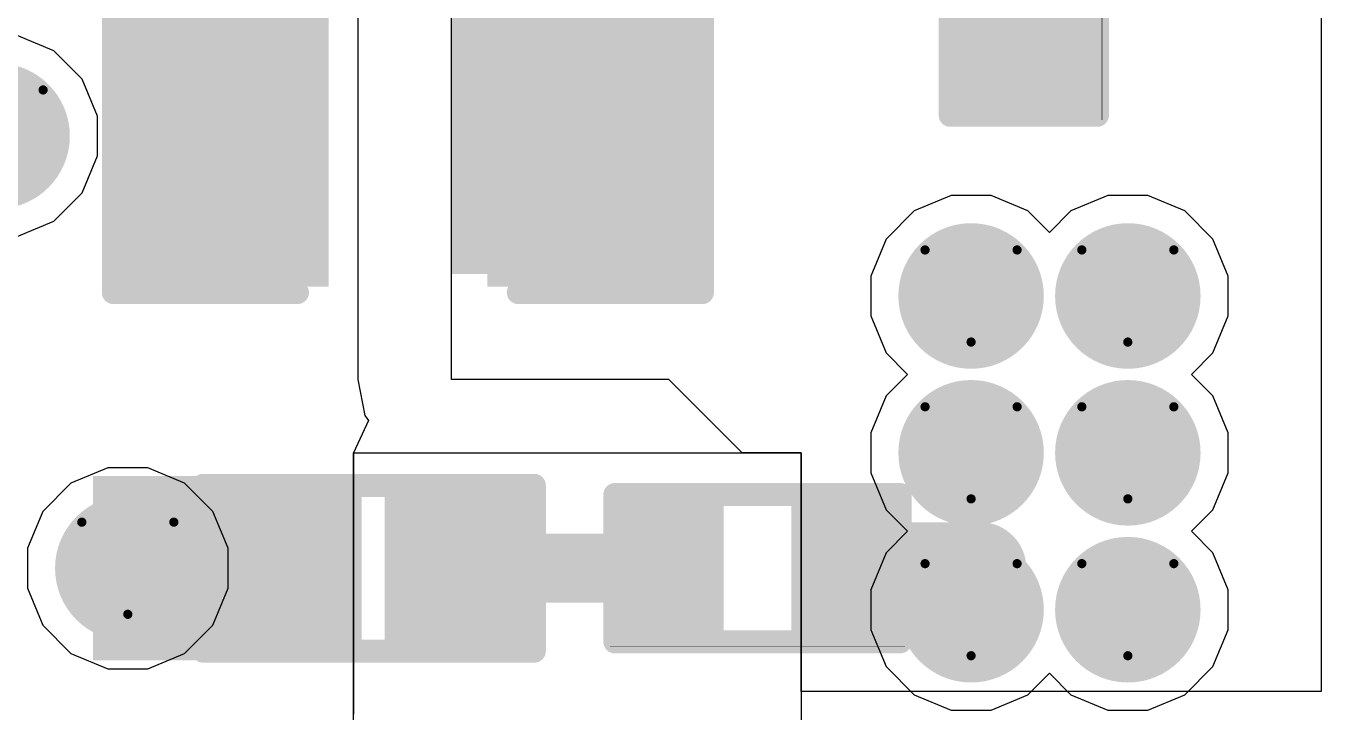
# Model space of a CAD drawing. Header units: inches. Extents: x -6 to 385, y -2 to 102.
# Drawn here: x 8.37 to 15.52, y 9.62 to 13.41 of the extents above; entities that cross this region are included whole.
import ezdxf

# ---------------------------------------------------------------- set-up
doc = ezdxf.new("R2010")
doc.units = ezdxf.units.IN
for name, color, linetype in [('Bottom Layer', 5, 'Continuous'), ('Bottom Overlay', 54, 'Continuous'), ('Bottom Paste', 16, 'Continuous'), ('Bottom Solder', 6, 'Continuous'), ('Drill Drawing', 1, 'Continuous'), ('Layer 1', 16, 'Continuous'), ('Layer 2', 76, 'Continuous'), ('Top Layer', 1, 'Continuous'), ('Top Solder', 216, 'Continuous'), ('Via Holes', 16, 'Continuous')]:
    doc.layers.add(name, color=color, linetype=linetype)

# ---------------------------------------------------------------- blocks, each defined once
blk = doc.blocks.new('R___0402_B_24')
at = {"layer": 'Bottom Layer'}
for points in [[(-0.2413, 0.3175), (-0.2413, -0.3175), (-0.6985, -0.3175), (-0.6985, 0.3175)], [(0.6985, 0.3175), (0.6985, -0.3175), (0.2413, -0.3175), (0.2413, 0.3175)]]:
    blk.add_hatch(color=5, dxfattribs=at).paths.add_polyline_path(points)
at = {"layer": 'Bottom Paste'}
for points in [[(-0.2413, 0.3175), (-0.2413, -0.3175), (-0.6985, -0.3175), (-0.6985, 0.3175)], [(0.6985, 0.3175), (0.6985, -0.3175), (0.2413, -0.3175), (0.2413, 0.3175)]]:
    blk.add_hatch(color=16, dxfattribs=at).paths.add_polyline_path(points)
at = {"layer": 'Bottom Solder'}
for points in [[(-0.1863, 0.3725), (-0.1863, -0.3725), (-0.7535, -0.3725), (-0.7535, 0.3725)], [(0.7535, 0.3725), (0.7535, -0.3725), (0.1863, -0.3725), (0.1863, 0.3725)]]:
    blk.add_hatch(color=6, dxfattribs=at).paths.add_polyline_path(points)
at = {"layer": 'Bottom Overlay'}
for points in [[(-0.7874, -0.4064, 0.127, 0.127, 0), (-0.7874, 0.4064, 0.127, 0.127, 0)], [(0.7874, 0.4064, 0.127, 0.127, 0), (-0.7874, 0.4064, 0.127, 0.127, 0)], [(0.8128, 0.4318, 0.00323, 0.00323, 0), (-0.8128, 0.4318, 0.00323, 0.00323, 0)], [(0.7874, -0.4064, 0.127, 0.127, 0), (0.7874, 0.4064, 0.127, 0.127, 0)], [(0.7874, -0.4064, 0.127, 0.127, 0), (-0.7874, -0.4064, 0.127, 0.127, 0)]]:
    blk.add_lwpolyline(points, format="xyseb", dxfattribs=at)
for points in [[(-0.8191, 0.4064, 0.0635, 0.0635, 1), (-0.7556, 0.4064, 0.0635, 0.0635, 1)], [(-0.8191, 0.4064, 0.0635, 0.0635, 1), (-0.7556, 0.4064, 0.0635, 0.0635, 1)], [(-0.8136, 0.4318, 0.00161, 0.00161, 1), (-0.812, 0.4318, 0.00161, 0.00161, 1)], [(0.7556, 0.4064, 0.0635, 0.0635, 1), (0.8191, 0.4064, 0.0635, 0.0635, 1)], [(0.7556, 0.4064, 0.0635, 0.0635, 1), (0.8191, 0.4064, 0.0635, 0.0635, 1)], [(0.812, 0.4318, 0.00161, 0.00161, 1), (0.8136, 0.4318, 0.00161, 0.00161, 1)], [(-0.8191, -0.4064, 0.0635, 0.0635, 1), (-0.7556, -0.4064, 0.0635, 0.0635, 1)], [(-0.8191, -0.4064, 0.0635, 0.0635, 1), (-0.7556, -0.4064, 0.0635, 0.0635, 1)], [(0.7556, -0.4064, 0.0635, 0.0635, 1), (0.8191, -0.4064, 0.0635, 0.0635, 1)], [(0.7556, -0.4064, 0.0635, 0.0635, 1), (0.8191, -0.4064, 0.0635, 0.0635, 1)]]:
    blk.add_lwpolyline(points, format="xyseb", close=True, dxfattribs=at)
blk = doc.blocks.new('R___0402_B_93')
at = {"layer": 'Bottom Layer'}
for points in [[(-0.2413, 0.3175), (-0.2413, -0.3175), (-0.6985, -0.3175), (-0.6985, 0.3175)], [(0.6985, 0.3175), (0.6985, -0.3175), (0.2413, -0.3175), (0.2413, 0.3175)]]:
    blk.add_hatch(color=5, dxfattribs=at).paths.add_polyline_path(points)
at = {"layer": 'Bottom Paste'}
for points in [[(-0.2413, 0.3175), (-0.2413, -0.3175), (-0.6985, -0.3175), (-0.6985, 0.3175)], [(0.6985, 0.3175), (0.6985, -0.3175), (0.2413, -0.3175), (0.2413, 0.3175)]]:
    blk.add_hatch(color=16, dxfattribs=at).paths.add_polyline_path(points)
at = {"layer": 'Bottom Solder'}
for points in [[(-0.1863, 0.3725), (-0.1863, -0.3725), (-0.7535, -0.3725), (-0.7535, 0.3725)], [(0.7535, 0.3725), (0.7535, -0.3725), (0.1863, -0.3725), (0.1863, 0.3725)]]:
    blk.add_hatch(color=6, dxfattribs=at).paths.add_polyline_path(points)
at = {"layer": 'Bottom Overlay'}
for points in [[(-0.7874, 0.4064, 0.127, 0.127, 0), (-0.7874, -0.4064, 0.127, 0.127, 0)], [(0.7874, 0.4064, 0.127, 0.127, 0), (-0.7874, 0.4064, 0.127, 0.127, 0)], [(0.8128, 0.4318, 0.00323, 0.00323, 0), (-0.8128, 0.4318, 0.00323, 0.00323, 0)], [(0.7874, 0.4064, 0.127, 0.127, 0), (0.7874, -0.4064, 0.127, 0.127, 0)], [(0.7874, -0.4064, 0.127, 0.127, 0), (-0.7874, -0.4064, 0.127, 0.127, 0)]]:
    blk.add_lwpolyline(points, format="xyseb", dxfattribs=at)
for points in [[(-0.8191, 0.4064, 0.0635, 0.0635, 1), (-0.7556, 0.4064, 0.0635, 0.0635, 1)], [(-0.8191, 0.4064, 0.0635, 0.0635, 1), (-0.7556, 0.4064, 0.0635, 0.0635, 1)], [(-0.8136, 0.4318, 0.00161, 0.00161, 1), (-0.812, 0.4318, 0.00161, 0.00161, 1)], [(0.7556, 0.4064, 0.0635, 0.0635, 1), (0.8191, 0.4064, 0.0635, 0.0635, 1)], [(0.7556, 0.4064, 0.0635, 0.0635, 1), (0.8191, 0.4064, 0.0635, 0.0635, 1)], [(0.812, 0.4318, 0.00161, 0.00161, 1), (0.8136, 0.4318, 0.00161, 0.00161, 1)], [(-0.8191, -0.4064, 0.0635, 0.0635, 1), (-0.7556, -0.4064, 0.0635, 0.0635, 1)], [(-0.8191, -0.4064, 0.0635, 0.0635, 1), (-0.7556, -0.4064, 0.0635, 0.0635, 1)], [(0.7556, -0.4064, 0.0635, 0.0635, 1), (0.8191, -0.4064, 0.0635, 0.0635, 1)], [(0.7556, -0.4064, 0.0635, 0.0635, 1), (0.8191, -0.4064, 0.0635, 0.0635, 1)]]:
    blk.add_lwpolyline(points, format="xyseb", close=True, dxfattribs=at)
blk = doc.blocks.new('LED_0402_B_131')
at = {"layer": 'Bottom Layer'}
for points in [[(-0.785, 0.36), (-0.165, 0.36), (-0.165, -0.36), (-0.785, -0.36)], [(0.165, 0.36), (0.785, 0.36), (0.785, -0.36), (0.165, -0.36)]]:
    blk.add_hatch(color=5, dxfattribs=at).paths.add_polyline_path(points)
at = {"layer": 'Bottom Overlay'}
blk.add_hatch(color=54, dxfattribs=at).paths.add_polyline_path([(0.9381, -0.508), (1.5477, -0.508), (1.5477, 0.508), (0.9381, 0.508)])
at = {"layer": 'Bottom Paste'}
for points in [[(-0.785, 0.36), (-0.165, 0.36), (-0.165, -0.36), (-0.785, -0.36)], [(0.165, 0.36), (0.785, 0.36), (0.785, -0.36), (0.165, -0.36)]]:
    blk.add_hatch(color=16, dxfattribs=at).paths.add_polyline_path(points)
at = {"layer": 'Bottom Solder'}
for points in [[(-0.8866, 0.4616), (-0.0634, 0.4616), (-0.0634, -0.4616), (-0.8866, -0.4616)], [(0.0634, 0.4616), (0.8866, 0.4616), (0.8866, -0.4616), (0.0634, -0.4616)]]:
    blk.add_hatch(color=6, dxfattribs=at).paths.add_polyline_path(points)
at = {"layer": 'Bottom Overlay'}
for points in [[(0.9398, 0.4572, 0.127, 0.127, 0), (-0.889, 0.4572, 0.127, 0.127, 0)], [(-0.889, 0.4572, 0.127, 0.127, 0), (-0.889, -0.4572, 0.127, 0.127, 0)], [(0.9398, 0.4572, 0.127, 0.127, 0), (0.9398, -0.4572, 0.127, 0.127, 0)], [(0.9398, -0.4572, 0.127, 0.127, 0), (-0.889, -0.4572, 0.127, 0.127, 0)]]:
    blk.add_lwpolyline(points, format="xyseb", dxfattribs=at)
for points in [[(-0.9207, 0.4572, 0.0635, 0.0635, 1), (-0.8572, 0.4572, 0.0635, 0.0635, 1)], [(-0.9207, 0.4572, 0.0635, 0.0635, 1), (-0.8572, 0.4572, 0.0635, 0.0635, 1)], [(0.908, 0.4572, 0.0635, 0.0635, 1), (0.9715, 0.4572, 0.0635, 0.0635, 1)], [(0.908, 0.4572, 0.0635, 0.0635, 1), (0.9715, 0.4572, 0.0635, 0.0635, 1)], [(-0.9207, -0.4572, 0.0635, 0.0635, 1), (-0.8572, -0.4572, 0.0635, 0.0635, 1)], [(-0.9207, -0.4572, 0.0635, 0.0635, 1), (-0.8572, -0.4572, 0.0635, 0.0635, 1)], [(0.908, -0.4572, 0.0635, 0.0635, 1), (0.9715, -0.4572, 0.0635, 0.0635, 1)], [(0.908, -0.4572, 0.0635, 0.0635, 1), (0.9715, -0.4572, 0.0635, 0.0635, 1)]]:
    blk.add_lwpolyline(points, format="xyseb", close=True, dxfattribs=at)
blk = doc.blocks.new('C___0805_B_166')
at = {"layer": 'Bottom Layer'}
for points in [[(-1.524, 0.762), (-0.508, 0.762), (-0.508, -0.762), (-1.524, -0.762)], [(0.508, 0.762), (1.524, 0.762), (1.524, -0.762), (0.508, -0.762)]]:
    blk.add_hatch(color=5, dxfattribs=at).paths.add_polyline_path(points)
at = {"layer": 'Bottom Paste'}
for points in [[(-1.524, 0.762), (-0.508, 0.762), (-0.508, -0.762), (-1.524, -0.762)], [(0.508, 0.762), (1.524, 0.762), (1.524, -0.762), (0.508, -0.762)]]:
    blk.add_hatch(color=16, dxfattribs=at).paths.add_polyline_path(points)
at = {"layer": 'Bottom Solder'}
for points in [[(-1.594, 0.832), (-0.438, 0.832), (-0.438, -0.832), (-1.594, -0.832)], [(0.438, 0.832), (1.594, 0.832), (1.594, -0.832), (0.438, -0.832)]]:
    blk.add_hatch(color=6, dxfattribs=at).paths.add_polyline_path(points)
at = {"layer": 'Bottom Overlay'}
for points in [[(-1.6256, 0.8636, 0.127, 0.127, 0), (-0.6096, 0.8636, 0.127, 0.127, 0)], [(-1.6256, -0.8636, 0.127, 0.127, 0), (-1.6256, 0.8636, 0.127, 0.127, 0)], [(0.6096, 0.8636, 0.127, 0.127, 0), (1.6256, 0.8636, 0.127, 0.127, 0)], [(1.6256, -0.8636, 0.127, 0.127, 0), (1.6256, 0.8636, 0.127, 0.127, 0)], [(-1.6256, -0.8636, 0.127, 0.127, 0), (-0.6096, -0.8636, 0.127, 0.127, 0)], [(0.6096, -0.8636, 0.127, 0.127, 0), (1.6256, -0.8636, 0.127, 0.127, 0)]]:
    blk.add_lwpolyline(points, format="xyseb", dxfattribs=at)
for points in [[(-1.6574, 0.8636, 0.0635, 0.0635, 1), (-1.5938, 0.8636, 0.0635, 0.0635, 1)], [(-1.6574, 0.8636, 0.0635, 0.0635, 1), (-1.5938, 0.8636, 0.0635, 0.0635, 1)], [(-0.6413, 0.8636, 0.0635, 0.0635, 1), (-0.5778, 0.8636, 0.0635, 0.0635, 1)], [(0.5778, 0.8636, 0.0635, 0.0635, 1), (0.6413, 0.8636, 0.0635, 0.0635, 1)], [(1.5938, 0.8636, 0.0635, 0.0635, 1), (1.6574, 0.8636, 0.0635, 0.0635, 1)], [(1.5938, 0.8636, 0.0635, 0.0635, 1), (1.6574, 0.8636, 0.0635, 0.0635, 1)], [(-1.6574, -0.8636, 0.0635, 0.0635, 1), (-1.5938, -0.8636, 0.0635, 0.0635, 1)], [(-1.6574, -0.8636, 0.0635, 0.0635, 1), (-1.5938, -0.8636, 0.0635, 0.0635, 1)], [(-0.6413, -0.8636, 0.0635, 0.0635, 1), (-0.5778, -0.8636, 0.0635, 0.0635, 1)], [(0.5778, -0.8636, 0.0635, 0.0635, 1), (0.6413, -0.8636, 0.0635, 0.0635, 1)], [(1.5938, -0.8636, 0.0635, 0.0635, 1), (1.6574, -0.8636, 0.0635, 0.0635, 1)], [(1.5938, -0.8636, 0.0635, 0.0635, 1), (1.6574, -0.8636, 0.0635, 0.0635, 1)]]:
    blk.add_lwpolyline(points, format="xyseb", close=True, dxfattribs=at)

msp = doc.modelspace()

# ---------------------------------------------------------------- hatches: boundary and pattern name
at = {"layer": 'Bottom Layer'}
msp.add_hatch(color=5, dxfattribs=at).paths.add_polyline_path([(10.7191, 12.0362), (12.0677, 12.0362), (12.0677, 15.8412), (10.7191, 15.8412)])
h = msp.add_hatch(color=5, dxfattribs=at)
edge = h.paths.add_edge_path()
edge.add_arc((8.2104, 12.7981), 0.3, 0, 360)
h = msp.add_hatch(color=5, dxfattribs=at)
edge = h.paths.add_edge_path()
edge.add_arc((13.5867, 11.9157), 0.3, 0, 360)
h = msp.add_hatch(color=5, dxfattribs=at)
edge = h.paths.add_edge_path()
edge.add_arc((14.4519, 11.9157), 0.3, 0, 360)
h = msp.add_hatch(color=5, dxfattribs=at)
edge = h.paths.add_edge_path()
edge.add_arc((13.5867, 11.0506), 0.3, 0, 360)
h = msp.add_hatch(color=5, dxfattribs=at)
edge = h.paths.add_edge_path()
edge.add_arc((14.4519, 11.0506), 0.3, 0, 360)
h = msp.add_hatch(color=5, dxfattribs=at)
edge = h.paths.add_edge_path()
edge.add_arc((8.9319, 10.414), 0.3, 0, 360)
h = msp.add_hatch(color=5, dxfattribs=at)
edge = h.paths.add_edge_path()
edge.add_arc((13.5867, 10.1854), 0.3, 0, 360)
h = msp.add_hatch(color=5, dxfattribs=at)
edge = h.paths.add_edge_path()
edge.add_arc((14.4519, 10.1854), 0.3, 0, 360)
at = {"layer": 'Bottom Solder'}
h = msp.add_hatch(color=6, dxfattribs=at)
edge = h.paths.add_edge_path()
edge.add_arc((8.2104, 12.7981), 0.4016, 0, 360)
h = msp.add_hatch(color=6, dxfattribs=at)
edge = h.paths.add_edge_path()
edge.add_arc((13.5867, 11.9157), 0.4016, 0, 360)
h = msp.add_hatch(color=6, dxfattribs=at)
edge = h.paths.add_edge_path()
edge.add_arc((14.4519, 11.9157), 0.4016, 0, 360)
h = msp.add_hatch(color=6, dxfattribs=at)
edge = h.paths.add_edge_path()
edge.add_arc((13.5867, 11.0506), 0.4016, 0, 360)
h = msp.add_hatch(color=6, dxfattribs=at)
edge = h.paths.add_edge_path()
edge.add_arc((14.4519, 11.0506), 0.4016, 0, 360)
h = msp.add_hatch(color=6, dxfattribs=at)
edge = h.paths.add_edge_path()
edge.add_arc((8.9319, 10.414), 0.4016, 0, 360)
h = msp.add_hatch(color=6, dxfattribs=at)
edge = h.paths.add_edge_path()
edge.add_arc((13.5867, 10.1854), 0.4016, 0, 360)
h = msp.add_hatch(color=6, dxfattribs=at)
edge = h.paths.add_edge_path()
edge.add_arc((14.4519, 10.1854), 0.4016, 0, 360)
at = {"layer": 'Layer 1'}
h = msp.add_hatch(color=16, dxfattribs=at)
edge = h.paths.add_edge_path()
edge.add_arc((8.2104, 12.7981), 0.3, 0, 360)
h = msp.add_hatch(color=16, dxfattribs=at)
edge = h.paths.add_edge_path()
edge.add_arc((13.5867, 11.9157), 0.3, 0, 360)
h = msp.add_hatch(color=16, dxfattribs=at)
edge = h.paths.add_edge_path()
edge.add_arc((14.4519, 11.9157), 0.3, 0, 360)
h = msp.add_hatch(color=16, dxfattribs=at)
edge = h.paths.add_edge_path()
edge.add_arc((13.5867, 11.0506), 0.3, 0, 360)
h = msp.add_hatch(color=16, dxfattribs=at)
edge = h.paths.add_edge_path()
edge.add_arc((14.4519, 11.0506), 0.3, 0, 360)
h = msp.add_hatch(color=16, dxfattribs=at)
edge = h.paths.add_edge_path()
edge.add_arc((8.9319, 10.414), 0.3, 0, 360)
h = msp.add_hatch(color=16, dxfattribs=at)
edge = h.paths.add_edge_path()
edge.add_arc((13.5867, 10.1854), 0.3, 0, 360)
h = msp.add_hatch(color=16, dxfattribs=at)
edge = h.paths.add_edge_path()
edge.add_arc((14.4519, 10.1854), 0.3, 0, 360)
at = {"layer": 'Layer 2'}
h = msp.add_hatch(color=76, dxfattribs=at)
edge = h.paths.add_edge_path()
edge.add_arc((8.2104, 12.7981), 0.3, 0, 360)
h = msp.add_hatch(color=76, dxfattribs=at)
edge = h.paths.add_edge_path()
edge.add_arc((13.5867, 11.9157), 0.3, 0, 360)
h = msp.add_hatch(color=76, dxfattribs=at)
edge = h.paths.add_edge_path()
edge.add_arc((14.4519, 11.9157), 0.3, 0, 360)
h = msp.add_hatch(color=76, dxfattribs=at)
edge = h.paths.add_edge_path()
edge.add_arc((13.5867, 11.0506), 0.3, 0, 360)
h = msp.add_hatch(color=76, dxfattribs=at)
edge = h.paths.add_edge_path()
edge.add_arc((14.4519, 11.0506), 0.3, 0, 360)
h = msp.add_hatch(color=76, dxfattribs=at)
edge = h.paths.add_edge_path()
edge.add_arc((8.9319, 10.414), 0.3, 0, 360)
h = msp.add_hatch(color=76, dxfattribs=at)
edge = h.paths.add_edge_path()
edge.add_arc((13.5867, 10.1854), 0.3, 0, 360)
h = msp.add_hatch(color=76, dxfattribs=at)
edge = h.paths.add_edge_path()
edge.add_arc((14.4519, 10.1854), 0.3, 0, 360)
at = {"layer": 'Top Layer'}
h = msp.add_hatch(color=1, dxfattribs=at)
edge = h.paths.add_edge_path()
edge.add_arc((8.2104, 12.7981), 0.3, 0, 360)
h = msp.add_hatch(color=1, dxfattribs=at)
edge = h.paths.add_edge_path()
edge.add_arc((13.5867, 11.9157), 0.3, 0, 360)
h = msp.add_hatch(color=1, dxfattribs=at)
edge = h.paths.add_edge_path()
edge.add_arc((14.4519, 11.9157), 0.3, 0, 360)
h = msp.add_hatch(color=1, dxfattribs=at)
edge = h.paths.add_edge_path()
edge.add_arc((13.5867, 11.0506), 0.3, 0, 360)
h = msp.add_hatch(color=1, dxfattribs=at)
edge = h.paths.add_edge_path()
edge.add_arc((14.4519, 11.0506), 0.3, 0, 360)
h = msp.add_hatch(color=1, dxfattribs=at)
edge = h.paths.add_edge_path()
edge.add_arc((8.9319, 10.414), 0.3, 0, 360)
h = msp.add_hatch(color=1, dxfattribs=at)
edge = h.paths.add_edge_path()
edge.add_arc((13.5867, 10.1854), 0.3, 0, 360)
h = msp.add_hatch(color=1, dxfattribs=at)
edge = h.paths.add_edge_path()
edge.add_arc((14.4519, 10.1854), 0.3, 0, 360)
at = {"layer": 'Top Solder'}
h = msp.add_hatch(color=216, dxfattribs=at)
edge = h.paths.add_edge_path()
edge.add_arc((8.2104, 12.7981), 0.4016, 0, 360)
h = msp.add_hatch(color=216, dxfattribs=at)
edge = h.paths.add_edge_path()
edge.add_arc((13.5867, 11.9157), 0.4016, 0, 360)
h = msp.add_hatch(color=216, dxfattribs=at)
edge = h.paths.add_edge_path()
edge.add_arc((14.4519, 11.9157), 0.4016, 0, 360)
h = msp.add_hatch(color=216, dxfattribs=at)
edge = h.paths.add_edge_path()
edge.add_arc((13.5867, 11.0506), 0.4016, 0, 360)
h = msp.add_hatch(color=216, dxfattribs=at)
edge = h.paths.add_edge_path()
edge.add_arc((14.4519, 11.0506), 0.4016, 0, 360)
h = msp.add_hatch(color=216, dxfattribs=at)
edge = h.paths.add_edge_path()
edge.add_arc((8.9319, 10.414), 0.4016, 0, 360)
h = msp.add_hatch(color=216, dxfattribs=at)
edge = h.paths.add_edge_path()
edge.add_arc((13.5867, 10.1854), 0.4016, 0, 360)
h = msp.add_hatch(color=216, dxfattribs=at)
edge = h.paths.add_edge_path()
edge.add_arc((14.4519, 10.1854), 0.4016, 0, 360)
at = {"layer": 'Via Holes'}
h = msp.add_hatch(color=7, dxfattribs=at)
edge = h.paths.add_edge_path()
edge.add_arc((13.5867, 11.9157), 0.15, 0, 360)
h = msp.add_hatch(color=7, dxfattribs=at)
edge = h.paths.add_edge_path()
edge.add_arc((14.4519, 11.9157), 0.15, 0, 360)
h = msp.add_hatch(color=7, dxfattribs=at)
edge = h.paths.add_edge_path()
edge.add_arc((13.5867, 11.0506), 0.15, 0, 360)
h = msp.add_hatch(color=7, dxfattribs=at)
edge = h.paths.add_edge_path()
edge.add_arc((14.4519, 11.0506), 0.15, 0, 360)
h = msp.add_hatch(color=7, dxfattribs=at)
edge = h.paths.add_edge_path()
edge.add_arc((8.9319, 10.414), 0.15, 0, 360)
h = msp.add_hatch(color=7, dxfattribs=at)
edge = h.paths.add_edge_path()
edge.add_arc((13.5867, 10.1854), 0.15, 0, 360)
h = msp.add_hatch(color=7, dxfattribs=at)
edge = h.paths.add_edge_path()
edge.add_arc((14.4519, 10.1854), 0.15, 0, 360)

# ---------------------------------------------------------------- linework, layer by layer
at = {"layer": 'Bottom Layer'}
for p, q in [((10.7191, 11.4554), (10.7191, 15.8412)), ((10.2011, 14.7593), (10.2011, 11.4554)), ((15.5187, 13.4585), (15.5187, 9.735)), ((10.2011, 11.4554), (10.2405, 11.2572)), ((11.919, 11.4554), (10.7191, 11.4554)), ((12.3238, 11.0506), (11.919, 11.4554)), ((10.2598, 11.2284), (10.1782, 11.0506)), ((10.2405, 11.2572), (10.2598, 11.2284)), ((10.1782, 9.3572), (10.1782, 11.0506)), ((10.1782, 11.0506), (12.6492, 11.0506)), ((10.1782, 11.0506), (10.1782, 11.0506)), ((10.1782, 11.0506), (10.1782, 9.61)), ((12.6492, 11.0506), (12.3238, 11.0506)), ((12.6492, 11.0506), (12.6492, 9.3572)), ((12.6492, 10.7252), (12.6492, 11.0506)), ((12.6492, 9.735), (12.6492, 10.7252)), ((15.5187, 9.735), (12.6492, 9.735))]:
    msp.add_line(p, q, dxfattribs=at)
for points in [[(8.9319, 10.414, 0.508, 0.508, 0), (9.7461, 10.414, 0.508, 0.508, 0)], [(12.9437, 10.414, 0.508, 0.508, 0), (13.6375, 10.414, 0.508, 0.508, 0)], [(10.762, 10.414, 0.381, 0.381, 0), (11.938, 10.414, 0.381, 0.381, 0)]]:
    msp.add_lwpolyline(points, format="xyseb", dxfattribs=at)
for points in [[(8.8049, 10.414, 0.254, 0.254, 1), (9.0589, 10.414, 0.254, 0.254, 1)], [(9.6191, 10.414, 0.254, 0.254, 1), (9.8731, 10.414, 0.254, 0.254, 1)], [(12.8167, 10.414, 0.254, 0.254, 1), (13.0707, 10.414, 0.254, 0.254, 1)], [(13.5105, 10.414, 0.254, 0.254, 1), (13.7645, 10.414, 0.254, 0.254, 1)], [(10.6668, 10.414, 0.1905, 0.1905, 1), (10.8573, 10.414, 0.1905, 0.1905, 1)], [(11.8428, 10.414, 0.1905, 0.1905, 1), (12.0333, 10.414, 0.1905, 0.1905, 1)]]:
    msp.add_lwpolyline(points, format="xyseb", close=True, dxfattribs=at)
at = {"layer": 'Drill Drawing'}
for points in [[(7.9564, 13.0521, 0.0508, 0.0508, 0), (8.4644, 13.0521, 0.0508, 0.0508, 0)], [(8.2104, 12.5441, 0.0508, 0.0508, 0), (8.4644, 13.0521, 0.0508, 0.0508, 0)], [(13.3327, 12.1697, 0.0508, 0.0508, 0), (13.8407, 12.1697, 0.0508, 0.0508, 0)], [(13.3327, 12.1697, 0.0508, 0.0508, 0), (13.5867, 11.6617, 0.0508, 0.0508, 0)], [(13.5867, 11.6617, 0.0508, 0.0508, 0), (13.8407, 12.1697, 0.0508, 0.0508, 0)], [(14.1979, 12.1697, 0.0508, 0.0508, 0), (14.7059, 12.1697, 0.0508, 0.0508, 0)], [(14.1979, 12.1697, 0.0508, 0.0508, 0), (14.4519, 11.6617, 0.0508, 0.0508, 0)], [(14.4519, 11.6617, 0.0508, 0.0508, 0), (14.7059, 12.1697, 0.0508, 0.0508, 0)], [(13.3327, 11.3046, 0.0508, 0.0508, 0), (13.8407, 11.3046, 0.0508, 0.0508, 0)], [(13.3327, 11.3046, 0.0508, 0.0508, 0), (13.5867, 10.7966, 0.0508, 0.0508, 0)], [(13.5867, 10.7966, 0.0508, 0.0508, 0), (13.8407, 11.3046, 0.0508, 0.0508, 0)], [(14.1979, 11.3046, 0.0508, 0.0508, 0), (14.7059, 11.3046, 0.0508, 0.0508, 0)], [(14.1979, 11.3046, 0.0508, 0.0508, 0), (14.4519, 10.7966, 0.0508, 0.0508, 0)], [(14.4519, 10.7966, 0.0508, 0.0508, 0), (14.7059, 11.3046, 0.0508, 0.0508, 0)], [(8.6779, 10.668, 0.0508, 0.0508, 0), (9.1859, 10.668, 0.0508, 0.0508, 0)], [(8.6779, 10.668, 0.0508, 0.0508, 0), (8.9319, 10.16, 0.0508, 0.0508, 0)], [(8.9319, 10.16, 0.0508, 0.0508, 0), (9.1859, 10.668, 0.0508, 0.0508, 0)], [(13.3327, 10.4394, 0.0508, 0.0508, 0), (13.8407, 10.4394, 0.0508, 0.0508, 0)], [(13.3327, 10.4394, 0.0508, 0.0508, 0), (13.5867, 9.9314, 0.0508, 0.0508, 0)], [(13.5867, 9.9314, 0.0508, 0.0508, 0), (13.8407, 10.4394, 0.0508, 0.0508, 0)], [(14.1979, 10.4394, 0.0508, 0.0508, 0), (14.7059, 10.4394, 0.0508, 0.0508, 0)], [(14.1979, 10.4394, 0.0508, 0.0508, 0), (14.4519, 9.9314, 0.0508, 0.0508, 0)], [(14.4519, 9.9314, 0.0508, 0.0508, 0), (14.7059, 10.4394, 0.0508, 0.0508, 0)]]:
    msp.add_lwpolyline(points, format="xyseb", dxfattribs=at)
for points in [[(8.4517, 13.0521, 0.0254, 0.0254, 1), (8.4771, 13.0521, 0.0254, 0.0254, 1)], [(8.4517, 13.0521, 0.0254, 0.0254, 1), (8.4771, 13.0521, 0.0254, 0.0254, 1)], [(13.32, 12.1697, 0.0254, 0.0254, 1), (13.3454, 12.1697, 0.0254, 0.0254, 1)], [(13.32, 12.1697, 0.0254, 0.0254, 1), (13.3454, 12.1697, 0.0254, 0.0254, 1)], [(13.828, 12.1697, 0.0254, 0.0254, 1), (13.8534, 12.1697, 0.0254, 0.0254, 1)], [(13.828, 12.1697, 0.0254, 0.0254, 1), (13.8534, 12.1697, 0.0254, 0.0254, 1)], [(14.1852, 12.1697, 0.0254, 0.0254, 1), (14.2106, 12.1697, 0.0254, 0.0254, 1)], [(14.1852, 12.1697, 0.0254, 0.0254, 1), (14.2106, 12.1697, 0.0254, 0.0254, 1)], [(14.6932, 12.1697, 0.0254, 0.0254, 1), (14.7186, 12.1697, 0.0254, 0.0254, 1)], [(14.6932, 12.1697, 0.0254, 0.0254, 1), (14.7186, 12.1697, 0.0254, 0.0254, 1)], [(13.574, 11.6617, 0.0254, 0.0254, 1), (13.5994, 11.6617, 0.0254, 0.0254, 1)], [(13.574, 11.6617, 0.0254, 0.0254, 1), (13.5994, 11.6617, 0.0254, 0.0254, 1)], [(14.4392, 11.6617, 0.0254, 0.0254, 1), (14.4646, 11.6617, 0.0254, 0.0254, 1)], [(14.4392, 11.6617, 0.0254, 0.0254, 1), (14.4646, 11.6617, 0.0254, 0.0254, 1)], [(13.32, 11.3046, 0.0254, 0.0254, 1), (13.3454, 11.3046, 0.0254, 0.0254, 1)], [(13.32, 11.3046, 0.0254, 0.0254, 1), (13.3454, 11.3046, 0.0254, 0.0254, 1)], [(13.828, 11.3046, 0.0254, 0.0254, 1), (13.8534, 11.3046, 0.0254, 0.0254, 1)], [(13.828, 11.3046, 0.0254, 0.0254, 1), (13.8534, 11.3046, 0.0254, 0.0254, 1)], [(14.1852, 11.3046, 0.0254, 0.0254, 1), (14.2106, 11.3046, 0.0254, 0.0254, 1)], [(14.1852, 11.3046, 0.0254, 0.0254, 1), (14.2106, 11.3046, 0.0254, 0.0254, 1)], [(14.6932, 11.3046, 0.0254, 0.0254, 1), (14.7186, 11.3046, 0.0254, 0.0254, 1)], [(14.6932, 11.3046, 0.0254, 0.0254, 1), (14.7186, 11.3046, 0.0254, 0.0254, 1)], [(13.574, 10.7966, 0.0254, 0.0254, 1), (13.5994, 10.7966, 0.0254, 0.0254, 1)], [(13.574, 10.7966, 0.0254, 0.0254, 1), (13.5994, 10.7966, 0.0254, 0.0254, 1)], [(14.4392, 10.7966, 0.0254, 0.0254, 1), (14.4646, 10.7966, 0.0254, 0.0254, 1)], [(14.4392, 10.7966, 0.0254, 0.0254, 1), (14.4646, 10.7966, 0.0254, 0.0254, 1)], [(8.6652, 10.668, 0.0254, 0.0254, 1), (8.6906, 10.668, 0.0254, 0.0254, 1)], [(8.6652, 10.668, 0.0254, 0.0254, 1), (8.6906, 10.668, 0.0254, 0.0254, 1)], [(9.1732, 10.668, 0.0254, 0.0254, 1), (9.1986, 10.668, 0.0254, 0.0254, 1)], [(9.1732, 10.668, 0.0254, 0.0254, 1), (9.1986, 10.668, 0.0254, 0.0254, 1)], [(13.32, 10.4394, 0.0254, 0.0254, 1), (13.3454, 10.4394, 0.0254, 0.0254, 1)], [(13.32, 10.4394, 0.0254, 0.0254, 1), (13.3454, 10.4394, 0.0254, 0.0254, 1)], [(13.828, 10.4394, 0.0254, 0.0254, 1), (13.8534, 10.4394, 0.0254, 0.0254, 1)], [(13.828, 10.4394, 0.0254, 0.0254, 1), (13.8534, 10.4394, 0.0254, 0.0254, 1)], [(14.1852, 10.4394, 0.0254, 0.0254, 1), (14.2106, 10.4394, 0.0254, 0.0254, 1)], [(14.1852, 10.4394, 0.0254, 0.0254, 1), (14.2106, 10.4394, 0.0254, 0.0254, 1)], [(14.6932, 10.4394, 0.0254, 0.0254, 1), (14.7186, 10.4394, 0.0254, 0.0254, 1)], [(14.6932, 10.4394, 0.0254, 0.0254, 1), (14.7186, 10.4394, 0.0254, 0.0254, 1)], [(8.9192, 10.16, 0.0254, 0.0254, 1), (8.9446, 10.16, 0.0254, 0.0254, 1)], [(8.9192, 10.16, 0.0254, 0.0254, 1), (8.9446, 10.16, 0.0254, 0.0254, 1)], [(13.574, 9.9314, 0.0254, 0.0254, 1), (13.5994, 9.9314, 0.0254, 0.0254, 1)], [(13.574, 9.9314, 0.0254, 0.0254, 1), (13.5994, 9.9314, 0.0254, 0.0254, 1)], [(14.4392, 9.9314, 0.0254, 0.0254, 1), (14.4646, 9.9314, 0.0254, 0.0254, 1)], [(14.4392, 9.9314, 0.0254, 0.0254, 1), (14.4646, 9.9314, 0.0254, 0.0254, 1)]]:
    msp.add_lwpolyline(points, format="xyseb", close=True, dxfattribs=at)
at = {"layer": 'Layer 1'}
for p, q in [((13.4766, 12.4697), (13.2729, 12.3854)), ((13.6969, 12.4697), (13.4766, 12.4697)), ((13.9006, 12.3854), (13.6969, 12.4697)), ((14.3417, 12.4697), (14.1381, 12.3854)), ((14.5621, 12.4697), (14.3417, 12.4697)), ((14.7657, 12.3854), (14.5621, 12.4697)), ((13.2729, 12.3854), (13.1171, 12.2295)), ((14.0193, 12.2666), (13.9006, 12.3854)), ((14.1381, 12.3854), (14.0193, 12.2666)), ((14.9216, 12.2295), (14.7657, 12.3854)), ((13.1171, 12.2295), (13.0328, 12.0259)), ((15.0059, 12.0259), (14.9216, 12.2295)), ((13.0328, 12.0259), (13.0328, 11.8055)), ((15.0059, 11.8055), (15.0059, 12.0259)), ((13.0328, 11.8055), (13.1171, 11.6019)), ((14.9216, 11.6019), (15.0059, 11.8055)), ((13.1171, 11.6019), (13.2359, 11.4831)), ((14.8028, 11.4831), (14.9216, 11.6019)), ((13.2359, 11.4831), (13.1171, 11.3644)), ((14.9216, 11.3644), (14.8028, 11.4831)), ((13.1171, 11.3644), (13.0328, 11.1608)), ((15.0059, 11.1608), (14.9216, 11.3644)), ((13.0328, 11.1608), (13.0328, 10.9404)), ((15.0059, 10.9404), (15.0059, 11.1608)), ((13.0328, 10.9404), (13.1171, 10.7367)), ((14.9216, 10.7367), (15.0059, 10.9404)), ((13.1171, 10.7367), (13.2359, 10.618)), ((14.8028, 10.618), (14.9216, 10.7367)), ((13.2359, 10.618), (13.1171, 10.4992)), ((14.9216, 10.4992), (14.8028, 10.618)), ((13.1171, 10.4992), (13.0328, 10.2956)), ((15.0059, 10.2956), (14.9216, 10.4992)), ((13.0328, 10.2956), (13.0328, 10.0752)), ((15.0059, 10.0752), (15.0059, 10.2956)), ((13.0328, 10.0752), (13.1171, 9.8716)), ((14.9216, 9.8716), (15.0059, 10.0752)), ((13.1171, 9.8716), (13.2729, 9.7157)), ((14.7657, 9.7157), (14.9216, 9.8716)), ((13.9006, 9.7157), (14.0193, 9.8345)), ((14.0193, 9.8345), (14.1381, 9.7157)), ((13.2729, 9.7157), (13.4766, 9.6314)), ((13.6969, 9.6314), (13.9006, 9.7157)), ((14.1381, 9.7157), (14.3417, 9.6314)), ((14.5621, 9.6314), (14.7657, 9.7157)), ((13.4766, 9.6314), (13.6969, 9.6314)), ((14.3417, 9.6314), (14.5621, 9.6314))]:
    msp.add_line(p, q, dxfattribs=at)
at = {"layer": 'Layer 2'}
for p, q in [((8.5242, 13.2677), (8.3206, 13.3521)), ((8.6801, 13.1119), (8.5242, 13.2677)), ((8.7644, 12.9083), (8.6801, 13.1119)), ((8.7644, 12.6879), (8.7644, 12.9083)), ((8.6801, 12.4843), (8.7644, 12.6879)), ((8.5242, 12.3284), (8.6801, 12.4843)), ((8.3206, 12.2441), (8.5242, 12.3284)), ((8.8217, 10.968), (8.6181, 10.8837)), ((9.0421, 10.968), (8.8217, 10.968)), ((9.2457, 10.8837), (9.0421, 10.968)), ((8.6181, 10.8837), (8.4622, 10.7278)), ((9.4015, 10.7278), (9.2457, 10.8837)), ((8.4622, 10.7278), (8.3779, 10.5242)), ((9.4859, 10.5242), (9.4015, 10.7278)), ((8.3779, 10.5242), (8.3779, 10.3038)), ((9.4859, 10.3038), (9.4859, 10.5242)), ((8.3779, 10.3038), (8.4622, 10.1002)), ((9.4015, 10.1002), (9.4859, 10.3038)), ((8.4622, 10.1002), (8.6181, 9.9443)), ((9.2457, 9.9443), (9.4015, 10.1002)), ((8.6181, 9.9443), (8.8217, 9.86)), ((9.0421, 9.86), (9.2457, 9.9443)), ((8.8217, 9.86), (9.0421, 9.86))]:
    msp.add_line(p, q, dxfattribs=at)
at = {"layer": 'Top Layer'}
for p, q in [((13.4766, 12.4697), (13.2729, 12.3854)), ((13.6969, 12.4697), (13.4766, 12.4697)), ((13.9006, 12.3854), (13.6969, 12.4697)), ((14.3417, 12.4697), (14.1381, 12.3854)), ((14.5621, 12.4697), (14.3417, 12.4697)), ((14.7657, 12.3854), (14.5621, 12.4697)), ((13.2729, 12.3854), (13.1171, 12.2295)), ((14.0193, 12.2666), (13.9006, 12.3854)), ((14.1381, 12.3854), (14.0193, 12.2666)), ((14.9216, 12.2295), (14.7657, 12.3854)), ((13.1171, 12.2295), (13.0328, 12.0259)), ((15.0059, 12.0259), (14.9216, 12.2295)), ((13.0328, 12.0259), (13.0328, 11.8055)), ((15.0059, 11.8055), (15.0059, 12.0259)), ((13.0328, 11.8055), (13.1171, 11.6019)), ((14.9216, 11.6019), (15.0059, 11.8055)), ((13.1171, 11.6019), (13.2359, 11.4831)), ((14.8028, 11.4831), (14.9216, 11.6019)), ((13.2359, 11.4831), (13.1171, 11.3644)), ((14.9216, 11.3644), (14.8028, 11.4831)), ((13.1171, 11.3644), (13.0328, 11.1608)), ((15.0059, 11.1608), (14.9216, 11.3644)), ((13.0328, 11.1608), (13.0328, 10.9404)), ((15.0059, 10.9404), (15.0059, 11.1608)), ((13.0328, 10.9404), (13.1171, 10.7367)), ((14.9216, 10.7367), (15.0059, 10.9404)), ((13.1171, 10.7367), (13.2359, 10.618)), ((14.8028, 10.618), (14.9216, 10.7367)), ((13.2359, 10.618), (13.1171, 10.4992)), ((14.9216, 10.4992), (14.8028, 10.618)), ((13.1171, 10.4992), (13.0328, 10.2956)), ((15.0059, 10.2956), (14.9216, 10.4992)), ((13.0328, 10.2956), (13.0328, 10.0752)), ((15.0059, 10.0752), (15.0059, 10.2956)), ((13.0328, 10.0752), (13.1171, 9.8716)), ((14.9216, 9.8716), (15.0059, 10.0752)), ((13.1171, 9.8716), (13.2729, 9.7157)), ((14.7657, 9.7157), (14.9216, 9.8716)), ((13.9006, 9.7157), (14.0193, 9.8345)), ((14.0193, 9.8345), (14.1381, 9.7157)), ((13.2729, 9.7157), (13.4766, 9.6314)), ((13.6969, 9.6314), (13.9006, 9.7157)), ((14.1381, 9.7157), (14.3417, 9.6314)), ((14.5621, 9.6314), (14.7657, 9.7157)), ((13.4766, 9.6314), (13.6969, 9.6314)), ((14.3417, 9.6314), (14.5621, 9.6314))]:
    msp.add_line(p, q, dxfattribs=at)

# ---------------------------------------------------------------- block references
for name, p, rotation in [('R___0402_B_24', (13.8777, 13.6998), 270), ('LED_0402_B_131', (10.287, 10.414), 180), ('R___0402_B_93', (12.4079, 10.414), 180)]:
    msp.add_blockref(name, p, dxfattribs=dict(rotation=rotation))
msp.add_blockref('C___0805_B_166', (10.4779, 12.7982))

doc.saveas('drawing.dxf')
